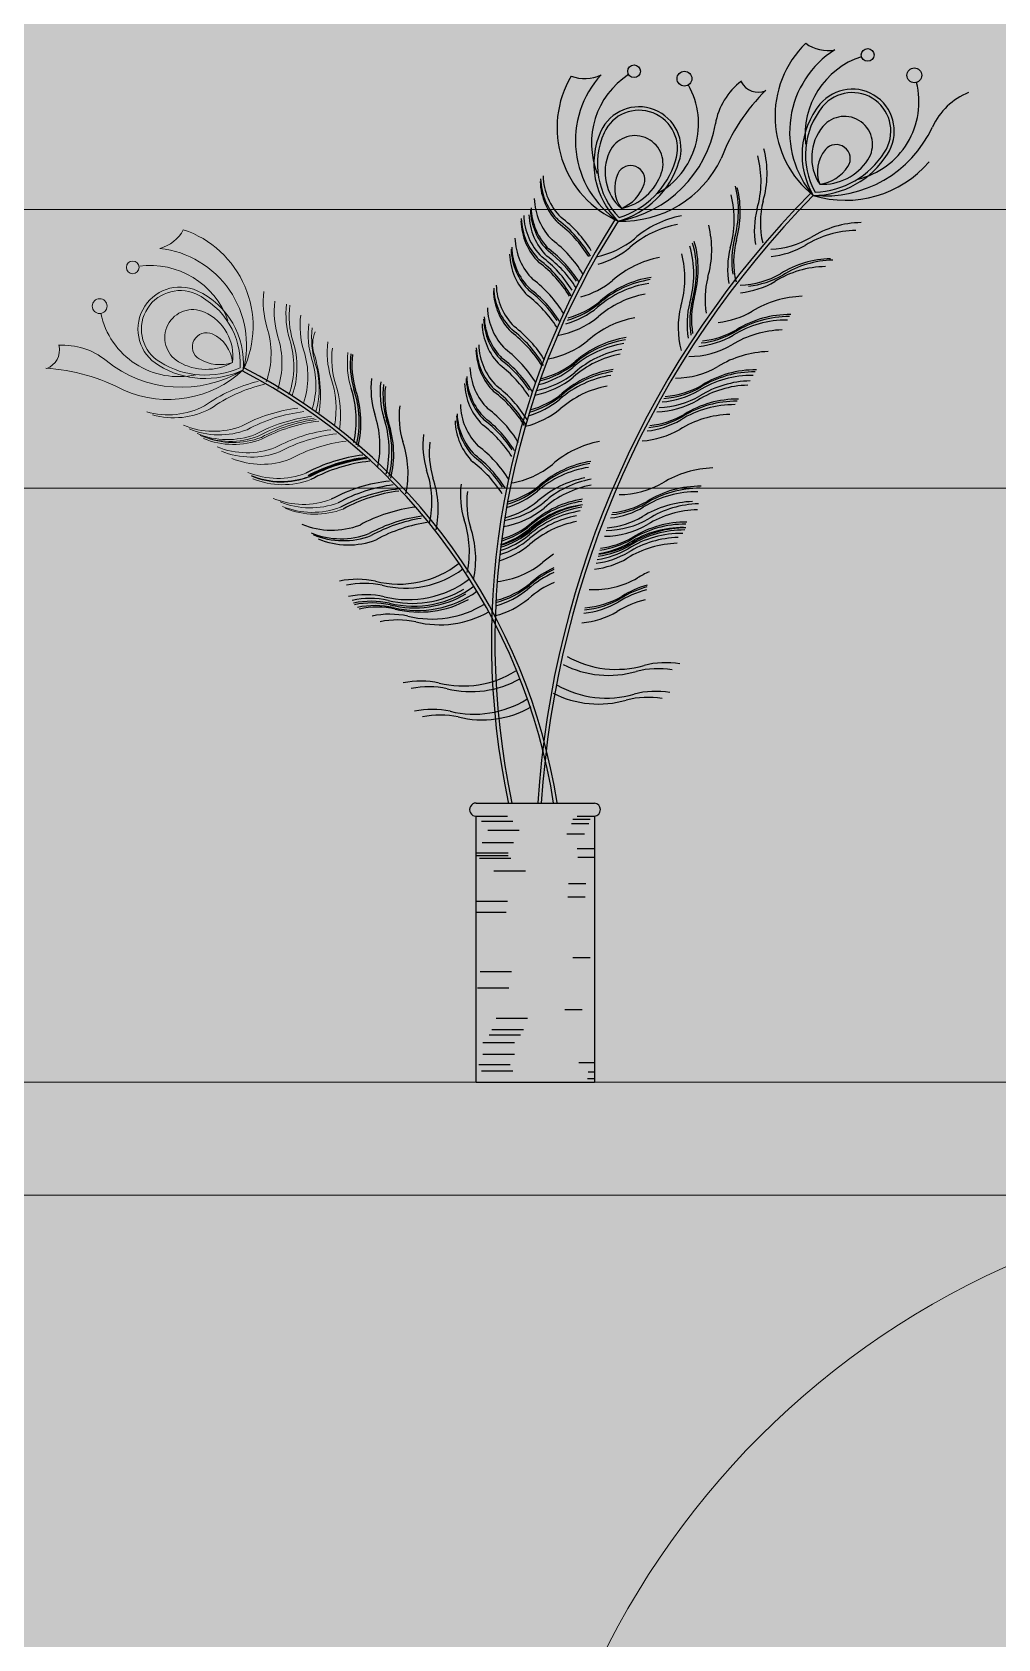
# Model space of a CAD drawing. Header units: millimetres. Extents: x 35877 to 3066687, y -650199 to -40525.
# Drawn here: x 148829.34 to 148846.65, y -179555.64 to -179526.83 of the extents above; entities that cross this region are included whole.
import ezdxf

# ---------------------------------------------------------------- set-up
doc = ezdxf.new("R2010")
doc.units = ezdxf.units.MM
doc.header["$MEASUREMENT"] = 0
doc.layers.add('AR ELE-5', color=134, linetype='Continuous')
doc.layers.add('AR HATCH-7', color=7, linetype='Continuous')
doc.layers.add('dim', color=5, linetype='Continuous', lineweight=20)
doc.layers.add('FURNITURE', color=32, linetype='Continuous', lineweight=9)

msp = doc.modelspace()

# ---------------------------------------------------------------- hatches: boundary and pattern name
at = {"layer": 'AR HATCH-7', "lineweight": 0, "true_color": 0xe7e2df, "transparency": 33554687}
h = msp.add_hatch(color=254, dxfattribs=at)
h.dxf.hatch_style = 1
h.paths.add_polyline_path([(148908.598580619, -179480.5810025607), (148872.5985806184, -179480.5810025607), (148872.5985806184, -179485.5810025607), (148908.598580619, -179485.5810025607)])
h.paths.add_polyline_path([(148908.598580619, -179460.5810025607), (148872.5985806184, -179460.5810025607), (148872.5985806184, -179480.5810025607), (148908.598580619, -179480.5810025607)])
h.paths.add_polyline_path([(148872.5985806184, -179460.5810025607), (148867.5985806184, -179460.5810025607), (148867.5985806184, -179480.5810025607), (148872.5985806184, -179480.5810025607)])
h.paths.add_polyline_path([(148867.5985806184, -179460.5810025607), (148829.0985806184, -179460.5810025607), (148829.0985806184, -179480.5810025607), (148867.5985806184, -179480.5810025607)])
h.paths.add_polyline_path([(148854.416389798, -179473.1693329382), (148842.2807714387, -179473.1693329382), (148842.2807714387, -179468.7614215419), (148854.416389798, -179468.7614215419)], flags=16)
h.paths.add_polyline_path([(148867.5985806184, -179480.5810025607), (148829.0985806184, -179480.5810025607), (148829.0985806184, -179485.5810025607), (148867.5985806184, -179485.5810025607)])
h.paths.add_polyline_path([(148872.5985806184, -179480.5810025607), (148867.5985806184, -179480.5810025607), (148867.5985806184, -179485.5810025607), (148872.5985806184, -179485.5810025607)])
h.paths.add_polyline_path([(148872.5985806184, -179485.5810025607), (148867.5985806184, -179485.5810025607), (148867.5985806184, -179530.009991366), (148872.5985806184, -179530.009991366)])
h.paths.add_polyline_path([(148867.5985806184, -179485.5810025607), (148829.0985806184, -179485.5810025607), (148829.0985806184, -179530.009991366), (148867.5985806184, -179530.009991366)])
h.paths.add_polyline_path([(148863.5946534808, -179488.9586528944), (148863.5946534808, -179526.6323410323), (148833.102507756, -179526.6323410323), (148833.102507756, -179488.9586528944)], flags=16)
h.paths.add_polyline_path([(148867.5985806184, -179530.009991366), (148829.0985806184, -179530.009991366), (148829.0985806184, -179535.009991366), (148867.5985806184, -179535.009991366)])
h.paths.add_polyline_path([(148872.5985806184, -179530.009991366), (148867.5985806184, -179530.009991366), (148867.5985806184, -179535.009991366), (148872.5985806184, -179535.009991366)])
h.paths.add_polyline_path([(148872.5985806184, -179535.009991366), (148867.5985806184, -179535.009991366), (148867.5985806184, -179545.6576019071), (148867.6377329728, -179547.6820088353), (148867.5985806184, -179547.6820088353), (148867.5985806184, -179578.5810025606), (148872.5985806184, -179578.5810025606)])
h.paths.add_polyline_path([(148867.5985806184, -179535.009991366), (148829.0985806184, -179535.009991366), (148829.0985806184, -179545.6576019056), (148867.5985806184, -179545.6576019056)])
edge = h.paths.add_edge_path()
edge.add_line((148867.5985806184, -179547.6820088353), (148853.0482574064, -179547.6820088353))
edge.add_arc((148852.8318348521, -179562.4471685636), 14.76674576621739, -1.1289102985756472e-10, 89.16023861221731, ccw=False)
edge.add_line((148867.5985806184, -179562.4471685636), (148867.5985806184, -179547.6820088353))
edge = h.paths.add_edge_path()
edge.add_arc((148852.8318348521, -179562.4471685636), 14.76674576624646, -89.16023861221731, 1.1289102985756472e-10, ccw=False)
edge.add_line((148853.0482574064, -179577.2123282919), (148867.5985806184, -179577.2123282919))
edge.add_line((148867.5985806184, -179577.2123282919), (148867.5985806184, -179562.4471685636))
edge = h.paths.add_edge_path()
edge.add_arc((148852.8318348521, -179562.4471685636), 14.76674576624646, 90.83976138778269, 180.0000000001129, ccw=False)
edge.add_line((148852.6154122979, -179547.6820088353), (148829.0985806184, -179547.6820088353))
edge.add_line((148829.0985806184, -179547.6820088353), (148829.0985806184, -179578.5810025606))
edge.add_line((148829.0985806184, -179578.5810025606), (148838.0650890859, -179578.5810025606))
edge.add_line((148838.0650890859, -179578.5810025606), (148838.0650890859, -179577.2123282919))
edge.add_line((148838.0650890859, -179577.2123282919), (148852.6154122979, -179577.2123282919))
edge.add_arc((148852.8318348521, -179562.4471685636), 14.76674576621739, 179.9999999998871, 269.16023861221726, ccw=False)
h.paths.add_polyline_path([(148829.0985806184, -179547.6820088353), (148824.0985806184, -179547.6820088353), (148824.0985806184, -179578.5810025606), (148829.0985806184, -179578.5810025606)])
h.paths.add_polyline_path([(148829.0985806184, -179535.009991366), (148824.0985806184, -179535.009991366), (148824.0985806184, -179545.6576019056), (148829.0985806184, -179545.6576019056)])
h.paths.add_polyline_path([(148829.0985806184, -179530.009991366), (148824.0985806184, -179530.009991366), (148824.0985806184, -179535.009991366), (148829.0985806184, -179535.009991366)])
h.paths.add_polyline_path([(148829.0985806184, -179485.5810025607), (148824.0985806184, -179485.5810025607), (148824.0985806184, -179530.009991366), (148829.0985806184, -179530.009991366)])
h.paths.add_polyline_path([(148829.0985806184, -179480.5810025607), (148824.0985806184, -179480.5810025607), (148824.0985806184, -179485.5810025607), (148829.0985806184, -179485.5810025607)])
h.paths.add_polyline_path([(148829.0985806184, -179460.5810025607), (148824.0985806184, -179460.5810025607), (148824.0985806184, -179480.5810025607), (148829.0985806184, -179480.5810025607)])
h.paths.add_polyline_path([(148854.416389798, -179468.7614215419), (148842.2807714387, -179468.7614215419), (148842.2807714387, -179473.1693329382), (148854.416389798, -179473.1693329382)], flags=16)
at = {"layer": 'AR HATCH-7', "lineweight": 0, "true_color": 0xc0ad7c, "transparency": 33554610}
h = msp.add_hatch(color=43, dxfattribs=at)
h.dxf.hatch_style = 1
h.paths.add_polyline_path([(148867.5985806183, -179545.6576019056), (148824.0985806184, -179545.6576019078), (148824.0985806184, -179547.6820088376), (148867.5985806183, -179547.6820088353)])
at = {"layer": 'AR HATCH-7', "lineweight": 0, "true_color": 0xc29100, "transparency": 33554610}
h = msp.add_hatch(color=42, dxfattribs=at)
h.dxf.hatch_style = 1
h.paths.add_polyline_path([(148867.5985806184, -179562.4471685636, 0.4099272296450643), (148853.0482574064, -179547.6820088353), (148852.6154122979, -179547.6820088353, 0.4099272296450642), (148838.0650890859, -179562.4471685636, 0.4099272296450642), (148852.6154122979, -179577.2123282919), (148853.0482574064, -179577.2123282919, 0.4099272296450643)])

# ---------------------------------------------------------------- linework, layer by layer
at = {"color": 36, "true_color": 0x6e4817, "transparency": 33554687}
for p, q in [((148837.2982521541, -179540.6542442832), (148839.4246791444, -179540.6542442832)), ((148837.2982521541, -179540.8892363666), (148837.8613853363, -179540.8892363666)), ((148837.2982521541, -179545.6576019056), (148837.2982521541, -179540.8892363666)), ((148837.3972917515, -179540.9758123973), (148837.9604249315, -179540.9758123973)), ((148839.0065881121, -179541.0205775238), (148839.3195041917, -179541.0205775238)), ((148839.0328818501, -179540.9417728295), (148839.3457979298, -179540.9417728295)), ((148839.1117630648, -179540.8892363666), (148839.4246791444, -179540.8892363666)), ((148839.4246791444, -179540.8892363666), (148839.4246791444, -179545.6576019056)), ((148837.409671619, -179541.3592205342), (148837.9728048012, -179541.3592205342)), ((148837.5087112164, -179541.1365964548), (148838.0718443964, -179541.1365964548)), ((148838.927706897, -179541.2044555198), (148839.2406229771, -179541.2044555198)), ((148837.3106320238, -179541.5447406001), (148837.8737652043, -179541.5447406001)), ((148837.3106320238, -179541.5942126175), (148837.8737652043, -179541.5942126175)), ((148837.3601514983, -179541.6436846353), (148837.9232846806, -179541.6436846353)), ((148839.1117630648, -179541.4671378335), (148839.4246791444, -179541.4671378335)), ((148839.124909611, -179541.6247472221), (148839.4246791444, -179541.6247472221)), ((148837.6201313257, -179541.8663087147), (148838.1832645079, -179541.8663087147)), ((148838.9540006355, -179542.0975757631), (148839.2669167151, -179542.0975757631)), ((148837.2982521541, -179542.4105012847), (148837.8613853363, -179542.4105012847)), ((148838.9408540893, -179542.3339902216), (148839.253770169, -179542.3339902216)), ((148837.2982521541, -179542.6083893552), (148837.8366249529, -179542.6083893552)), ((148839.0328818501, -179543.4241223886), (148839.3457979298, -179543.4241223886)), ((148837.3725320124, -179543.6720381093), (148837.9356651942, -179543.6720381093)), ((148837.3230118914, -179543.968870215), (148837.8861450736, -179543.968870215)), ((148837.6572709322, -179544.5130624089), (148838.2204041144, -179544.5130624089)), ((148838.8882666127, -179544.3566451671), (148839.2011826928, -179544.3566451671)), ((148837.5334715997, -179544.8098945141), (148838.0966047802, -179544.8098945141)), ((148837.5829910743, -179544.7109504789), (148838.1461242565, -179544.7109504789)), ((148837.4220514887, -179544.9459429388), (148837.9851846692, -179544.9459429388)), ((148837.3477716286, -179545.3417190801), (148837.9109048108, -179545.3417190801)), ((148837.4220514887, -179545.1561990137), (148837.9851846692, -179545.1561990137)), ((148839.1380561567, -179545.3023022499), (148839.4246791444, -179545.3023022499)), ((148837.2982521541, -179545.6576019056), (148839.4246791444, -179545.6576019056)), ((148837.3972923958, -179545.4530311194), (148837.960425578, -179545.4530311194)), ((148839.2958185865, -179545.5912527949), (148839.4246791444, -179545.5912527949)), ((148839.3089651322, -179545.473045942), (148839.4246791444, -179545.473045942))]:
    msp.add_line(p, q, dxfattribs=at)
for centre, radius, start, end in [((148855.5280958933, -179541.7506443554), 17.15780986903222, 135.4581457873751, 176.3228279109367), ((148855.5280958933, -179541.7506443554), 17.09526789875259, 135.4581457873751, 176.3228279109367), ((148851.5876500623, -179537.7529083776), 14.01356730439146, 147.3129026544005, 192.0031685127265), ((148851.5876500623, -179537.7529083776), 13.95102533411182, 147.3129026544005, 192.0031685127265), ((148828.2615668306, -179542.2807681395), 10.5539761073708, 8.865460840011027, 62.67500183605897), ((148828.2615668306, -179542.2807681395), 10.61651807765044, 8.865460840011027, 62.67500183605897), ((148837.2979830889, -179540.7717403249), 0.1174963498948873, 89.86879315203926, 270.1312068479608), ((148839.4084327575, -179540.7717403249), 0.1186139321465543, 277.8724707742607, 82.12752922573928)]:
    msp.add_arc(centre, radius, start, end, dxfattribs=at)
at = {"layer": 'AR ELE-5', "color": 116, "true_color": 0x136734, "transparency": 33554541}
for centre, radius in [((148844.3182771769, -179527.2396486505), 0.1139363302136604), ((148840.1309334166, -179527.5319331643), 0.1139363302136604), ((148845.155842517, -179527.6046508041), 0.1329058503930443), ((148841.0346459252, -179527.6662684713), 0.1329058503930443)]:
    msp.add_circle(centre, radius, dxfattribs=at)
for centre, radius, start, end in [((148844.4826052675, -179528.334073095), 1.824581738961134, 134.3351482018567, 231.3742247707933), ((148844.6602681845, -179528.6204373366), 1.740971457056508, 122.2505246384019, 220.8645867544669), ((148843.6054498867, -179526.48980912), 0.6701614081182122, 233.5708064278227, 280.8192748760486), ((148844.6653672722, -179528.6687732558), 1.470669463991577, 108.0910157011485, 186.6529835741462), ((148840.5745496597, -179528.5458233031), 1.824581738961134, 149.4272064628327, 246.4662830257342), ((148839.2474562141, -179526.9935558796), 0.6701614081182122, 248.6628646493211, 295.9113331190983), ((148840.8206456118, -179528.7760522633), 1.740971457056508, 137.3425828629742, 235.9566449817889), ((148840.8381540805, -179528.8213933623), 1.470669463991577, 123.1830738935027, 201.7450418152633), ((148839.8642310098, -179528.4749785432), 1.422632438350573, 298.5282432565119, 29.28826558847609), ((148842.7984051313, -179528.6866535963), 1.228400101905111, 127.3161297319085, 170.1955158803813), ((148842.3609052082, -179527.5504845879), 0.3568762534501175, 209.1560970904161, 291.1430662905334), ((148843.8152323057, -179528.0807257087), 1.422632438350573, 283.4361850221555, 14.19620734713921), ((148844.9224284934, -179530.3266148922), 3.455155120751716, 134.6527489630105, 159.1564083248562), ((148844.0422393565, -179528.6052669841), 0.7532358635301752, 326.592808985905, 140.2472386554368), ((148844.0422393565, -179528.6052669841), 0.6906938932505984, 326.592808985905, 140.2472386554368), ((148846.5930890598, -179529.0490727382), 1.228400101905111, 112.2240714393477, 155.1034576510032), ((148840.2199834686, -179528.9223217427), 0.7532358635302792, 341.6848672403785, 155.3392969175329), ((148840.2199834686, -179528.9223217427), 0.6906938932506518, 341.6848672403785, 155.3392969175329), ((148844.5702935308, -179529.0267881601), 1.428827226912555, 140.7929209406247, 210.8513617052128), ((148844.5785720718, -179529.0315880694), 1.375738617113944, 140.8807727007186, 209.1216444592004), ((148843.9021802781, -179528.8444115852), 0.5030679824117044, 326.592808985905, 140.2472386554368), ((148840.8395761385, -179529.1918142931), 1.428827226912561, 155.8849791783937, 225.9434199355119), ((148840.8488188981, -179529.1942931582), 1.375738617113839, 155.9728309339475, 224.2137026647524), ((148839.4851235104, -179528.1156656186), 2.133721813539939, 279.7376472493286, 350.2373808504336), ((148844.1828574214, -179529.0778711866), 0.8681474872458016, 140.2472386554368, 213.4625529959962), ((148843.5427552582, -179527.6350974651), 2.133721813539939, 264.6455890716143, 335.1453226135822), ((148840.1470214471, -179529.1896852208), 0.5030679824115528, 341.6848672403785, 155.3392969175329), ((148840.7361039072, -179529.3614439158), 1.778207218736062, 343.7023353793008, 14.22560339460735), ((148844.0347234488, -179529.3329753365), 0.6179796061270949, 140.2472386554368, 201.2108100501717), ((148843.754046306, -179529.0995157351), 0.2529001012930412, 326.592808985905, 140.2472386554368), ((148840.4788037159, -179529.3420124051), 0.8681474872456973, 155.3392969175329, 228.5546112576108), ((148840.0704184445, -179529.4745602481), 0.2529001012932003, 341.6848672403785, 155.3392969175329), ((148839.9129189356, -179528.2465158822), 1.973264579937016, 268.0569984130771, 334.4620332680401), ((148839.4193322551, -179528.6906597567), 1.58644249962317, 285.6021286168496, 342.828828398145), ((148839.407937624, -179528.6865024267), 1.53602722585189, 287.2239556296543, 342.852723770662), ((148840.6214478215, -179529.4989201064), 1.785061855674087, 343.7150211002997, 14.5270732892006), ((148843.3295216122, -179528.1731292112), 1.586442499623018, 270.5100703902362, 327.7367701551977), ((148843.9217259012, -179527.8728199241), 1.973264579937016, 252.9649401578366, 319.3699750271012), ((148843.3196024399, -179528.166148445), 1.536027225852083, 272.1318973818576, 327.7606655429993), ((148843.5111727715, -179528.5865192222), 0.9714645459388584, 266.8983110330253, 326.592808985905), ((148843.363038799, -179528.8416233721), 0.7212966648201132, 277.6139150955544, 326.592808985905), ((148839.5412994507, -179529.4760835182), 1.093200494791266, 181.7359715544343, 225.1718935462521), ((148839.5483436486, -179529.4308200636), 1.093200494791272, 181.7359715544343, 225.1718935462521), ((148839.5920278332, -179529.3764560444), 1.093200494791085, 181.7359715544343, 225.1718935462521), ((148840.4022007138, -179529.6268874324), 0.6179796061271947, 155.3392969175329, 216.3028682962533), ((148839.702352676, -179529.0424947839), 0.9714645459388402, 281.9903692887221, 341.6848672403785), ((148839.4343587802, -179529.7820501387), 1.093200494791085, 181.7359715544343, 225.1718935462521), ((148839.6257496735, -179529.3273698117), 0.7212966648204026, 292.7059733182476, 341.6848672403785), ((148840.1427648001, -179530.1984166223), 1.785061855674087, 343.7150211002997, 14.5270732892006), ((148840.2238330765, -179530.031400349), 1.77820721873597, 343.7023353793008, 14.22560339460735), ((148840.2574208858, -179530.0609404321), 1.778207218736334, 343.7023353793008, 14.22560339460735), ((148839.2463394658, -179530.0836093496), 1.093200494791272, 181.7359715544343, 225.1718935462521), ((148839.3392848512, -179530.0713284503), 1.093200494791453, 181.7359715544343, 225.1718935462521), ((148839.3657598659, -179529.9845954133), 1.093200494791271, 181.7359715544343, 225.1718935462521), ((148839.3771062309, -179529.9474239767), 1.093200494791264, 181.7359715544343, 225.1718935462521), ((148841.3111258275, -179531.8717196199), 1.778207218736258, 100.767172150807, 131.2904401584169), ((148843.8416762621, -179530.385446325), 1.555433484846284, 165.6324227472205, 189.4598271179596), ((148843.9496422827, -179530.2464258916), 1.555433484846068, 165.6324227472205, 193.5525199630279), ((148839.1956110837, -179530.1832368234), 1.093200494791271, 181.7359715544343, 225.1718935462521), ((148839.2026552816, -179530.1379733687), 1.093200494791453, 181.7359715544343, 225.1718935462521), ((148837.4492661734, -179531.9970206191), 2.189318952234588, 31.4148800062582, 52.87598733421904), ((148837.4563103717, -179531.9517571641), 2.189318952234161, 30.24971631477553, 52.87598733421904), ((148837.4999945558, -179531.897393145), 2.189318952234124, 31.62693377439459, 52.87598733421904), ((148841.2349654131, -179532.0337236701), 1.785061855673775, 100.4657022613065, 131.2777544463288), ((148839.7451500551, -179530.7308968649), 1.778207218736157, 343.7023353793008, 14.22560339460735), ((148844.1401289515, -179532.1696954003), 1.785061855673825, 91.0739402427706, 121.8859924300433), ((148844.2417049709, -179532.0222910806), 1.778207218736093, 91.37541016144297, 121.8986781771862), ((148839.0314178636, -179530.6545772815), 1.093200494791271, 181.7359715544343, 225.1718935462521), ((148839.0886704111, -179530.4892034439), 1.093200494791084, 181.7359715544343, 225.1718935462521), ((148837.3423255012, -179532.3029872397), 2.189318952234234, 31.38581300533557, 52.87598733421904), ((148839.1512798599, -179529.3330019539), 1.555433484845922, 281.4402555735339, 309.3603528103107), ((148839.0708932253, -179529.489594839), 1.555433484846409, 285.5329484188819, 309.3603528103107), ((148839.3829804608, -179531.1698169341), 1.818760876920332, 343.776838180167, 16.10048314935444), ((148839.4334600129, -179531.1162408212), 1.817730500424481, 343.7749602106682, 16.04999233961349), ((148839.4635582924, -179531.0840518376), 1.817306511260109, 343.7741872418894, 16.02926164533893), ((148843.3629932407, -179531.0849428405), 1.555433484846016, 165.6324227472205, 189.4598271179596), ((148843.4373714524, -179530.916382324), 1.555433484846096, 165.6324227472205, 189.4598271179596), ((148843.4709592618, -179530.9459224071), 1.555433484846346, 165.6324227472205, 193.5525199630279), ((148842.5250887554, -179529.1651507697), 1.555433484846017, 272.0484935635594, 299.9685907971473), ((148842.4202261819, -179529.3065268049), 1.555433484846212, 276.1411864143901, 299.9685907971473), ((148838.9935964838, -179530.7784817551), 1.093200494791264, 181.7359715544343, 225.1718935462521), ((148839.020071499, -179530.6917487186), 1.093200494791453, 181.7359715544343, 225.1718935462521), ((148837.1035778064, -179532.7041739239), 2.189318952234052, 31.4148800062582, 52.87598733421904), ((148837.1106220026, -179532.6589104697), 2.189318952234014, 30.24971631477553, 52.87598733421904), ((148837.1543061867, -179532.6045464506), 2.189318952234124, 31.62693377439459, 52.87598733421904), ((148837.2472515739, -179532.5922655508), 2.189318952234033, 32.60517598724979, 52.87598733421904), ((148837.273726589, -179532.5055325143), 2.189318952234142, 33.56164176570832, 52.87598733421904), ((148837.2850729519, -179532.4683610772), 2.189318952233961, 31.96869757551793, 52.87598733421904), ((148840.920339864, -179532.6190812175), 1.778207218736178, 100.767172150807, 131.2904401584169), ((148839.2622511523, -179531.243554799), 1.77820721873597, 343.7023353793008, 14.22560339460735), ((148843.6967149465, -179532.6714587667), 1.778207218736089, 91.37541016144297, 121.8986781771862), ((148843.7341997091, -179532.6958647106), 1.778207218736093, 91.37541016144297, 121.8986781771862), ((148836.9966371343, -179533.0101405444), 2.189318952234234, 31.38581300533557, 52.87598733421904), ((148840.702769389, -179533.0643942921), 1.817730500424451, 98.94278319462066, 131.2178153536099), ((148840.719227587, -179533.0235144105), 1.817306511259935, 98.96351394066754, 131.2185883247489), ((148842.958688431, -179531.6158788399), 1.555433484845908, 165.6324227472205, 189.4598271179596), ((148841.980098731, -179529.8143184559), 1.555433484845926, 272.0484935635594, 299.9685907971473), ((148842.0175834936, -179529.8387243998), 1.555433484846303, 276.1411864143901, 299.9685907971473), ((148843.5951389292, -179532.8188630856), 1.785061855673822, 91.0739402427706, 121.8859924300433), ((148838.7017709167, -179531.4330892653), 1.093200494791271, 181.7359715544343, 225.1718935462521), ((148838.7088151145, -179531.3878258107), 1.093200494791264, 181.7359715544343, 225.1718935462521), ((148838.7524992991, -179531.3334617916), 1.093200494791272, 181.7359715544343, 225.1718935462521), ((148836.9015632048, -179533.2994188564), 2.189318952234033, 32.60517598724979, 52.87598733421904), ((148836.9280382217, -179533.2126858195), 2.189318952234033, 33.56164176570832, 52.87598733421904), ((148836.9393845845, -179533.1755143829), 2.189318952233961, 31.96869757551793, 52.87598733421904), ((148838.7604938981, -179530.0803635515), 1.555433484846294, 285.5329484188819, 309.3603528103107), ((148840.6755378982, -179533.1327831149), 1.818760876920257, 98.89229242599875, 131.2159373741654), ((148840.6597133818, -179533.273362002), 1.778207218735889, 100.767172150807, 131.2904401584169), ((148841.8752361574, -179529.9556944906), 1.555433484846263, 276.1411864143901, 299.9685907971473), ((148838.5948302445, -179531.7390558859), 1.093200494791084, 181.7359715544343, 225.1718935462521), ((148838.4907095231, -179530.5620350429), 1.555433484846409, 285.5329484188819, 309.3603528103107), ((148838.5185751116, -179530.4944605596), 1.555433484845959, 285.5329484188819, 309.3603528103107), ((148838.5352942457, -179530.4539157619), 1.555433484845879, 285.5329484188819, 309.3603528103107), ((148842.4757895282, -179532.1285367744), 1.555433484846056, 165.6324227472205, 195.3655689363378), ((148842.6361051164, -179532.0639090166), 1.555433484845908, 165.6324227472205, 189.4598271179596), ((148842.6855786743, -179532.010102245), 1.555433484845839, 165.6324227472205, 189.4598271179596), ((148842.7152629996, -179531.9778183341), 1.555433484845908, 165.6324227472205, 189.4598271179596), ((148841.4725934674, -179530.4878920851), 1.555433484846212, 276.1411864143901, 299.9685907971473), ((148843.1892096847, -179533.3450323963), 1.778207218736143, 91.37541016144297, 121.8986781771862), ((148838.4997563172, -179532.028334197), 1.093200494791264, 181.7359715544343, 225.1718935462521), ((148838.5262313319, -179531.9416011605), 1.093200494791264, 181.7359715544343, 225.1718935462521), ((148838.5375776969, -179531.9044297239), 1.093200494791264, 181.7359715544343, 225.1718935462521), ((148836.6604660218, -179533.8543988926), 2.189318952234124, 31.62693377439459, 52.87598733421904), ((148838.4998674154, -179530.7346443361), 1.555433484846188, 279.6272066039533, 309.3603528103107), ((148840.4758833915, -179533.6974311083), 1.778207218736212, 100.767172150807, 131.2904401584169), ((148842.8638611439, -179533.8119006541), 1.818760876920599, 89.50053035458677, 121.8241753383578), ((148842.9018875851, -179533.7488722872), 1.817730500424353, 89.55102119085102, 121.8260532957418), ((148842.9247961185, -179533.7112260905), 1.817306511260198, 89.57175188943847, 121.8268263104685), ((148836.6097376393, -179533.9540263658), 2.189318952234052, 31.4148800062582, 52.87598733421904), ((148836.6167818372, -179533.9087629117), 2.189318952234014, 30.24971631477553, 52.87598733421904), ((148838.3160374256, -179531.1587134424), 1.555433484845967, 280.0557493336235, 309.3603528103107), ((148840.2310814257, -179534.2111330053), 1.818760876920229, 98.89229242599875, 131.2159373741654), ((148840.2583129166, -179534.142744183), 1.817730500424137, 98.94278319462066, 131.2178153536099), ((148840.2747711141, -179534.1018643013), 1.817306511259935, 98.96351394066754, 131.2185883247489), ((148841.1278242487, -179530.9190825527), 1.555433484845837, 276.1411864143901, 299.9685907971473), ((148841.166343397, -179530.8569610839), 1.555433484845837, 276.1411864143901, 299.9685907971473), ((148841.1894546894, -179530.81968806), 1.555433484845837, 276.1411864143901, 299.9685907971473), ((148842.8253085054, -179533.9480128607), 1.77820721873643, 91.37541016144297, 121.8986781771862), ((148836.5983694102, -179532.7879721808), 1.555433484846123, 172.9702914241561, 196.7976957945051), ((148836.629395906, -179532.798304527), 1.555433484846123, 172.9702914241561, 196.7976957945051), ((148838.3890058982, -179532.5020417997), 1.093200494791264, 181.7359715544343, 225.1718935462521), ((148838.3960500944, -179532.4567783451), 1.093200494791264, 181.7359715544343, 225.1718935462521), ((148838.4397342785, -179532.4024143264), 1.093200494791266, 181.7359715544343, 225.1718935462521), ((148836.4341980546, -179534.4625382614), 2.189318952234142, 33.56164176570832, 52.87598733421904), ((148836.4455444178, -179534.4253668244), 2.189318952234242, 31.96869757551793, 52.87598733421904), ((148836.5027969672, -179534.2599929868), 2.189318952234234, 31.38581300533557, 52.87598733421904), ((148840.2152569089, -179534.3517118924), 1.778207218736212, 100.767172150807, 131.2904401584169), ((148840.2430731352, -179534.2683222706), 1.778207218736178, 100.767172150807, 131.2904401584169), ((148841.1086922903, -179531.0908725499), 1.555433484845697, 270.235444620396, 299.9685907971473), ((148842.5747413002, -179534.3363994561), 1.778207218736093, 91.37541016144297, 121.8986781771862), ((148838.2820652239, -179532.8080084203), 1.093200494791272, 181.7359715544343, 225.1718935462521), ((148836.4077230399, -179534.549271298), 2.189318952234033, 32.60517598724979, 52.87598733421904), ((148838.0832271693, -179531.7296046051), 1.55543348484617, 281.0433442983942, 309.3603528103107), ((148838.0462530507, -179531.6403849337), 1.555433484845889, 283.8093656968524, 309.3603528103107), ((148838.0741186391, -179531.5728104504), 1.555433484846215, 283.6408723959755, 309.3603528103107), ((148838.0908377733, -179531.5322656527), 1.555433484846152, 283.5474761985298, 309.3603528103107), ((148839.9982711694, -179534.7820241685), 1.818760876920268, 98.89229242599875, 131.2159373741654), ((148840.0255026602, -179534.7136353457), 1.817730500424451, 98.94278319462066, 131.2178153536099), ((148840.0419608578, -179534.6727554641), 1.817306511260037, 98.96351394066754, 131.2185883247489), ((148840.8581250847, -179531.4792591453), 1.555433484845987, 270.6639873563414, 299.9685907971473), ((148842.2493927612, -179534.8032677143), 1.81876087692028, 89.50053035458677, 121.8241753383578), ((148842.2874191984, -179534.7402393469), 1.817730500424353, 89.55102119085102, 121.8260532957418), ((148842.310327734, -179534.7025931507), 1.817306511259846, 89.57175188943847, 121.8268263104685), ((148833.3539330639, -179533.7931548791), 1.798506315009848, 347.2940564840495, 18.69033134980273), ((148833.3938939031, -179533.8170502773), 1.810671965599206, 346.7218161664687, 18.66804230737482), ((148833.4171071217, -179533.8295277992), 1.818760876920454, 346.3296353997504, 18.65328035085097), ((148836.9706859778, -179533.2322539724), 1.555433484846173, 172.9702914241561, 196.7976957945051), ((148837.1335976637, -179533.2900260912), 1.555433484846123, 172.9702914241561, 196.7976957945051), ((148837.1853081824, -179533.3416867525), 1.555433484846123, 172.9702914241561, 196.7976957945051), ((148837.2163346782, -179533.3726829883), 1.555433484846173, 172.9702914241561, 196.7976957945051), ((148838.1869912966, -179533.0972867318), 1.093200494791453, 181.7359715544343, 225.1718935462521), ((148838.2134663135, -179533.0105536953), 1.093200494791271, 181.7359715544343, 225.1718935462521), ((148838.2248126763, -179532.9733822583), 1.093200494791264, 181.7359715544343, 225.1718935462521), ((148836.2969726192, -179535.0229789007), 2.189318952234332, 31.4148800062582, 52.87598733421904), ((148836.3040168171, -179534.9777154465), 2.189318952234014, 30.24971631477553, 52.87598733421904), ((148836.3477010012, -179534.9233514274), 2.189318952234395, 31.62693377439459, 52.87598733421904), ((148838.0554109412, -179531.8129942265), 1.555433484845923, 281.0319468276358, 309.3603528103107), ((148839.9824466525, -179534.9226030552), 1.778207218735889, 100.767172150807, 131.2904401584169), ((148840.5133558638, -179531.9104496125), 1.555433484846291, 274.4176036513313, 299.9685907971473), ((148840.5518750121, -179531.8483281437), 1.555433484845995, 274.2491103399239, 299.9685907971473), ((148840.5749863046, -179531.8110551202), 1.555433484846108, 274.1557141867688, 299.9685907971473), ((148842.210840121, -179534.9393799205), 1.77820721873643, 91.37541016144297, 121.8986781771862), ((148842.2518913502, -179534.86164725), 1.778207218736089, 91.37541016144297, 121.8986781771862), ((148837.474887735, -179533.7239755366), 1.555433484846173, 172.9702914241561, 196.7976957945051), ((148838.1099891183, -179533.4765480195), 1.093200494791264, 181.7359715544343, 225.1718935462521), ((148837.8134427943, -179532.2112760965), 1.555433484846293, 285.7555705849238, 309.3603528103107), ((148837.8413083811, -179532.1437016132), 1.555433484845756, 285.4538955668493, 309.3603528103107), ((148837.8580275152, -179532.1031568155), 1.555433484846002, 285.2804188013372, 309.3603528103107), ((148840.4942239059, -179532.0822396097), 1.555433484845956, 271.6401848447717, 299.9685907971473), ((148840.5352751347, -179532.0045069392), 1.555433484846034, 271.6515822891933, 299.9685907971473), ((148841.9265428112, -179535.3285155082), 1.81876087692028, 89.50053035458677, 121.8241753383578), ((148841.9645692506, -179535.2654871409), 1.817730500424309, 89.55102119085102, 121.8260532957418), ((148841.987477784, -179535.227840945), 1.817306511260198, 89.57175188943847, 121.8268263104685), ((148833.7975615952, -179534.2526968385), 1.778207218736304, 348.2045151476718, 18.72778315200126), ((148833.9213088789, -179534.3212493634), 1.818760876920454, 346.3296353997504, 18.65328035085097), ((148833.9740147056, -179534.3726369178), 1.817730500424353, 346.3801262190709, 18.65515833617286), ((148834.0054507582, -179534.4035207605), 1.81730651126025, 346.4008569091454, 18.65593130341899), ((148838.0149151893, -179533.7658263306), 1.093200494791266, 181.7359715544343, 225.1718935462521), ((148838.0413902062, -179533.6790932941), 1.093200494791084, 181.7359715544343, 225.1718935462521), ((148838.052736569, -179533.6419218575), 1.093200494791272, 181.7359715544343, 225.1718935462521), ((148836.1214330344, -179535.5314907958), 2.189318952234142, 33.56164176570832, 52.87598733421904), ((148836.1327793972, -179535.4943193592), 2.189318952233961, 31.96869757551793, 52.87598733421904), ((148836.190031947, -179535.3289455212), 2.189318952233852, 31.38581300533557, 52.87598733421904), ((148837.8226006849, -179532.3838853897), 1.555433484846276, 283.2786505469977, 309.3603528103107), ((148840.1905059142, -179532.4356974064), 1.555433484846003, 276.3638085297251, 299.9685907971473), ((148840.2290250643, -179532.3735759381), 1.555433484846027, 276.0621334907216, 299.9685907971473), ((148840.252136355, -179532.3363029141), 1.555433484845778, 275.8886567586659, 299.9685907971473), ((148841.8879901714, -179535.4646277149), 1.778207218736143, 91.37541016144297, 121.8986781771862), ((148837.9013410842, -179534.2372911849), 1.555433484845936, 172.9702914241561, 196.7976957945051), ((148836.0949580193, -179535.6182238324), 2.189318952234033, 32.60517598724979, 52.87598733421904), ((148840.1713739559, -179532.6074874036), 1.555433484846162, 273.8868885393626, 299.9685907971473), ((148835.5965839057, -179537.2117166342), 2.814838652872466, 96.67473778140617, 118.6013110344566), ((148834.3017633507, -179534.7444184028), 1.778207218736116, 348.2045151476718, 18.72778315200126), ((148838.015104595, -179534.3716087427), 1.555433484846123, 172.9702914241561, 196.7976957945051), ((148835.9607032917, -179536.162858958), 2.189318952233961, 31.96869757551793, 52.87598733421904), ((148836.0179558393, -179535.9974851204), 2.189318952234087, 31.38581300533557, 52.87598733421904), ((148839.840946681, -179535.9175637004), 1.778207218736178, 100.767172150807, 131.2904401584169), ((148835.6349172451, -179537.2564099477), 2.814838652872313, 96.46047312197636, 118.6013110344566), ((148835.659198389, -179537.2666269078), 2.814838652872254, 96.69562536618501, 118.6013110344566), ((148835.6599627627, -179537.2783740748), 2.814838652872773, 96.47369227970586, 118.6013110344566), ((148835.6865374871, -179537.323832507), 2.814838652872444, 96.0011227107741, 118.6013110344566), ((148834.7215981309, -179535.2595605701), 1.785061855674067, 347.9030452567607, 18.715097441134), ((148835.9228819119, -179536.2867634316), 2.189318952234033, 32.60517598724979, 52.87598733421904), ((148835.9493569271, -179536.2000303951), 2.189318952234288, 33.56164176570832, 52.87598733421904), ((148837.6811007129, -179533.3788460348), 1.555433484846038, 279.1491554309566, 309.3603528103107), ((148839.5961447131, -179536.4312655978), 1.81876087692024, 98.89229242599875, 131.2159373741654), ((148839.6233762039, -179536.3628767754), 1.817730500424423, 98.94278319462066, 131.2178153536099), ((148839.6398344036, -179536.3219968938), 1.817306511260239, 98.96351394066754, 131.2185883247489), ((148841.5860251482, -179536.4231609969), 1.778207218736093, 91.37541016144297, 121.8986781771862), ((148836.0519954742, -179537.6775540756), 2.814838652872274, 96.18231980726551, 118.6013110344566), ((148836.174166945, -179537.7403859531), 2.814838652872294, 97.35225742907696, 118.6013110344566), ((148836.214793406, -179537.820320769), 2.814838652872423, 95.97504001525175, 118.6013110344566), ((148834.8419802124, -179535.3920516093), 1.778207218736005, 348.2045151476718, 18.72778315200126), ((148838.5736105245, -179535.1247885134), 1.555433484846123, 172.9702914241561, 196.7976957945051), ((148837.4391819286, -179533.7929430429), 1.555433484846012, 285.5228784632928, 309.3603528103107), ((148837.4559010606, -179533.7523982452), 1.555433484845924, 285.1453477956817, 309.3603528103107), ((148839.5803201984, -179536.5718444849), 1.778207218736178, 100.767172150807, 131.2904401584169), ((148839.6927945225, -179536.5941752123), 1.778207218736291, 100.767172150807, 131.2904401584169), ((148839.6927945225, -179536.6998959373), 1.778207218736178, 100.767172150807, 131.2904401584169), ((148839.8694089327, -179533.5660206861), 1.555433484846204, 269.757393423679, 299.9685907971473), ((148841.2987030486, -179536.8270008877), 1.817730500424353, 89.55102119085102, 121.8260532957418), ((148841.321611582, -179536.7893546915), 1.817306511259935, 89.57175188943847, 121.8268263104685), ((148836.2641205281, -179537.8525018264), 2.814838652872284, 97.14020373457302, 118.6013110344566), ((148838.6873740349, -179535.2591060717), 1.555433484846123, 172.9702914241561, 196.7976957945051), ((148837.5329485566, -179534.0554575459), 1.555433484846134, 280.1035972132984, 309.3603528103107), ((148837.4204742303, -179534.0331268189), 1.555433484845641, 284.6383311066235, 309.3603528103107), ((148837.4113163397, -179533.8605175262), 1.555433484846188, 286.1644163428453, 309.3603528103107), ((148839.4752240476, -179537.039488287), 1.817730500424496, 98.94278319462066, 131.2178153536099), ((148839.4916822456, -179536.9986084053), 1.817306511259924, 98.96351394066754, 131.2185883247489), ((148839.4916822456, -179537.1043291303), 1.817306511259924, 98.96351394066754, 131.2185883247489), ((148839.5631588623, -179533.935089684), 1.555433484845936, 276.1311164235284, 299.9685907971473), ((148839.5862701529, -179533.897816661), 1.555433484845936, 275.7535857853688, 299.9685907971473), ((148841.2221239689, -179537.0261414609), 1.77820721873643, 91.37541016144297, 121.8986781771862), ((148841.2606766092, -179536.8900292543), 1.8187608769206, 89.50053035458677, 121.8241753383578), ((148841.3294466289, -179537.066526882), 1.77820721873643, 91.37541016144297, 121.8986781771862), ((148836.5661991811, -179538.1395657164), 2.81483865287284, 97.11113669217289, 118.6013110344566), ((148836.7297615052, -179538.2940798438), 2.81483865287252, 97.6940212841626, 118.6013110344566), ((148836.7673304687, -179538.3270259903), 2.814838652872326, 99.28696545506315, 118.6013110344566), ((148835.3938675713, -179536.1470578987), 1.785061855673879, 347.9030452567607, 18.715097441134), ((148837.5329485566, -179534.1611782713), 1.555433484846082, 279.4819636093003, 309.3603528103107), ((148839.4479925567, -179537.1078771097), 1.818760876920268, 98.89229242599875, 131.2159373741654), ((148839.4479925567, -179537.2135978347), 1.818760876920313, 98.89229242599875, 131.2159373741654), ((148839.4321680403, -179537.2484559964), 1.778207218735889, 100.767172150807, 131.2904401584169), ((148839.4752240476, -179537.1452090119), 1.817730500424451, 98.94278319462066, 131.2178153536099), ((148839.6128304116, -179534.2093865712), 1.555433484845739, 270.711835214361, 299.9685907971473), ((148839.5055077539, -179534.16900115), 1.555433484845867, 275.2465691254528, 299.9685907971473), ((148839.5246397122, -179533.9972111533), 1.555433484845818, 276.7726543166266, 299.9685907971473), ((148841.3121946863, -179537.1708304877), 1.778207218736093, 91.37541016144297, 121.8986781771862), ((148834.7173552888, -179534.3551267613), 1.405543493302886, 247.4612952188637, 290.897217248118), ((148834.8809176107, -179534.5096408887), 1.405543493302886, 247.4612952188637, 290.897217248118), ((148834.9184865764, -179534.5425870348), 1.405543493303097, 247.4612952188637, 290.897217248118), ((148836.8549909302, -179538.4039003612), 2.81483865287248, 98.33049963335006, 118.6013110344566), ((148835.5142496528, -179536.2795489379), 1.778207218736183, 348.2045151476718, 18.72778315200126), ((148837.2631641817, -179534.6428497622), 1.555433484846055, 287.5354811365107, 309.3603528103107), ((148837.2910297701, -179534.5752752794), 1.55543348484595, 286.7437936173201, 309.3603528103107), ((148837.3077489042, -179534.5347304817), 1.555433484846126, 286.2763649173235, 309.3603528103107), ((148837.2631641817, -179534.5371290373), 1.555433484846223, 288.0523348447087, 309.3603528103107), ((148837.2910297701, -179534.4695545544), 1.555433484846109, 287.2772100059753, 309.3603528103107), ((148837.3077489042, -179534.4290097567), 1.5554334848458, 286.8197688866504, 309.3603528103107), ((148839.4321680403, -179537.3541767218), 1.778207218735889, 100.767172150807, 131.2904401584169), ((148839.5955784712, -179534.3136901769), 1.555433484846046, 270.0902015564529, 299.9685907971473), ((148840.986846146, -179537.6376987459), 1.81876087692028, 89.50053035458677, 121.8241753383578), ((148841.0040980881, -179537.5333951402), 1.818760876920555, 89.50053035458677, 121.8241753383578), ((148841.0248725849, -179537.5746703786), 1.817730500424353, 89.55102119085102, 121.8260532957418), ((148841.0421245275, -179537.4703667728), 1.817730500424353, 89.55102119085102, 121.8260532957418), ((148841.0477811205, -179537.5370241823), 1.817306511259878, 89.57175188943847, 121.8268263104685), ((148841.0650330631, -179537.4327205766), 1.817306511259924, 89.57175188943847, 121.8268263104685), ((148835.0061470375, -179534.6194614061), 1.405543493303097, 247.4612952188637, 290.897217248118), ((148837.2723220739, -179534.8154590554), 1.555433484846452, 286.4081788641184, 309.3603528103107), ((148837.2723220739, -179534.7097383305), 1.555433484846231, 286.8624083922601, 309.3603528103107), ((148839.2489292328, -179534.8123670356), 1.555433484845936, 277.4706463547165, 299.9685907971473), ((148839.2508092503, -179534.7448806441), 1.555433484846212, 278.1437191236776, 299.9685907971473), ((148839.2893283986, -179534.6827591753), 1.555433484846204, 277.3520315900718, 299.9685907971473), ((148839.3124396893, -179534.6454861518), 1.555433484845916, 276.8846029297698, 299.9685907971473), ((148839.2680611929, -179534.6405770384), 1.555433484846115, 278.660572812751, 299.9685907971473), ((148839.3065803412, -179534.57845557), 1.555433484845857, 277.885447977037, 299.9685907971473), ((148839.3296916336, -179534.5411825461), 1.555433484846074, 277.4280068682849, 299.9685907971473), ((148840.9482935074, -179537.7738109526), 1.77820721873638, 91.37541016144297, 121.8986781771862), ((148840.96554545, -179537.6695073468), 1.778207218736089, 91.37541016144297, 121.8986781771862), ((148835.9175480151, -179534.9880540519), 1.739490506691981, 255.966107939257, 308.2464426372588), ((148836.0326590716, -179535.0874741043), 1.712648221322232, 255.91489553091, 306.965570851746), ((148837.5117838707, -179535.1338078129), 1.555433484845967, 276.1313054013494, 309.3603528103107), ((148839.470517561, -179538.0769586719), 1.817306511260045, 115.4152190323505, 131.2185883247489), ((148839.6716298384, -179537.6725254789), 1.778207218736385, 123.7246655403607, 131.2904401584169), ((148839.2316772919, -179534.9166706413), 1.555433484845965, 277.0164168010234, 299.9685907971473), ((148835.1715046955, -179538.1968916176), 1.555433484846154, 77.96869033550615, 101.7960947294762), ((148835.2916399421, -179538.2698986834), 1.555433484845731, 77.96869033550615, 101.7960947294762), ((148836.0861235948, -179535.2089924951), 1.796871706733338, 256.0730514514824, 307.4519637296363), ((148837.2698650842, -179535.5479048214), 1.555433484846047, 284.3011342907577, 309.3603528103107), ((148837.2865842162, -179535.5073600233), 1.555433484846223, 283.7382642266815, 309.3603528103107), ((148839.4268278708, -179538.1862273763), 1.818760876920598, 113.8026468303743, 131.2159373741654), ((148839.411003354, -179538.3268062634), 1.778207218736146, 113.6628026851059, 131.2904401584169), ((148839.4540593617, -179538.117838554), 1.817730500424229, 114.8070956684994, 131.2178153536099), ((148839.4159797962, -179535.2698284966), 1.555433484846017, 266.7395433908781, 299.9685907971473), ((148840.8681824455, -179538.493162502), 1.817306511260131, 106.0234570549844, 121.8268263104685), ((148841.1325960113, -179538.126968807), 1.778207218736443, 114.3329035386923, 121.8986781771862), ((148835.3294201156, -179538.4743088398), 1.555433484846154, 77.96869033550615, 101.7960947294762), ((148835.3972140033, -179538.5413023091), 1.555433484845693, 77.96869033550615, 101.7960947294762), ((148835.4221034946, -179538.5911169506), 1.555433484846154, 77.96869033550615, 101.7960947294762), ((148836.1542194048, -179535.2743767198), 1.798506315009841, 256.0760547562099, 300.906805066247), ((148836.1813526425, -179535.3122138211), 1.810671965599122, 256.098343813026, 306.5755570065408), ((148836.1957158759, -179535.3343099651), 1.818760876920285, 256.1131057988399, 300.4558182696933), ((148836.2513052165, -179535.382563568), 1.817730500424359, 256.1112277586868, 305.8152883153247), ((148836.2846943792, -179535.4113246686), 1.817306511259839, 256.1104548395123, 298.8960416385409), ((148837.2511573863, -179535.788088597), 1.555433484845879, 284.6369845308135, 309.3603528103107), ((148837.2419994958, -179535.6154793043), 1.555433484845992, 285.2514388680609, 309.3603528103107), ((148839.1097297254, -179535.6388974945), 1.555433484846015, 274.9093722487876, 299.9685907971473), ((148839.1328410161, -179535.601624471), 1.555433484846113, 274.3465021699992, 299.9685907971473), ((148840.7686948325, -179538.7299492714), 1.778207218735779, 104.2710406932507, 121.8986781771862), ((148840.8072474728, -179538.5938370652), 1.818760876920403, 104.4108848314854, 121.8241753383578), ((148840.8452739117, -179538.5308086978), 1.81773050042424, 105.4153336525562, 121.8260532957418), ((148835.4349781992, -179538.6211776019), 1.555433484846154, 77.96869033550615, 101.7960947294762), ((148835.4907570005, -179538.6684166444), 1.555433484846154, 77.96869033550615, 101.7960947294762), ((148835.5242241353, -179538.6967602668), 1.55543348484616, 77.96869033550615, 101.7960947294762), ((148835.7524798069, -179538.8230199495), 1.555433484846154, 77.96869033550615, 101.7960947294762), ((148836.5069988968, -179535.5693296006), 1.78506185567406, 256.0512886778892, 301.8324081687601), ((148836.6490346876, -179535.6782862678), 1.778207218736322, 256.0386029795943, 299.5462827947474), ((148839.052078617, -179535.8728089605), 1.555433484846184, 275.2452225268858, 299.9685907971473), ((148839.0712105753, -179535.7010189633), 1.555433484846369, 275.8596768528967, 299.9685907971473), ((148835.8957858414, -179538.9252291631), 1.55543348484616, 77.96869033550615, 101.7960947294762), ((148839.6720186993, -179536.5863398387), 1.778207218736244, 242.7942536881476, 286.3019335388852), ((148839.809486345, -179536.4716735105), 1.785061855673932, 240.5081283059432, 286.2892478352211), ((148840.6962524918, -179539.6918358903), 1.555433484845964, 80.54444178509073, 104.3718461879114), ((148836.31270391, -179540.0223405622), 1.555433484846154, 77.96869033550615, 101.7960947294762), ((148837.0672229999, -179536.7686502133), 1.785061855674003, 256.0512886778892, 301.8324081687601), ((148837.2092587907, -179536.8776068804), 1.778207218736322, 256.0386029795943, 299.5462827947474), ((148840.5572401021, -179539.7998122686), 1.555433484845965, 80.54444178509073, 104.3718461879114), ((148836.456009944, -179540.1245497762), 1.555433484846154, 77.96869033550615, 101.7960947294762), ((148839.4927853368, -179537.1004682226), 1.778207218736244, 242.7942536881476, 286.3019335388852), ((148839.6302529846, -179536.9858018944), 1.785061855673971, 240.5081283059432, 286.2892478352211), ((148840.3780067399, -179540.3139406529), 1.5554334848455, 80.54444178509073, 104.3718461879114), ((148840.5170191293, -179540.2059642738), 1.555433484845964, 80.54444178509073, 104.3718461879114), ((148836.5127840841, -179540.5287203768), 1.555433484845731, 77.96869033550615, 101.7960947294762), ((148837.2673031757, -179537.2750300279), 1.785061855674244, 256.0512886778892, 301.8324081687601), ((148837.4093389665, -179537.3839866951), 1.778207218736322, 256.0386029795943, 299.5462827947474), ((148836.6560901181, -179540.6309295899), 1.555433484845693, 77.96869033550615, 101.7960947294762)]:
    msp.add_arc(centre, radius, start, end, dxfattribs=at)
at = {"layer": 'dim', "color": 116, "true_color": 0x136734, "transparency": 33554541}
for centre, radius in [((148831.14520347, -179531.0487018063), 0.1139363302136604), ((148830.5521607517, -179531.7437144741), 0.1329058503930443)]:
    msp.add_circle(centre, radius, dxfattribs=at)
for centre, radius, start, end in [((148831.4575356808, -179530.0623800251), 0.6701614081182122, 285.160086700284, 332.4085551055442), ((148831.4768901654, -179532.1045202197), 1.824581738961134, 334.6051367402421, 71.6442132946824), ((148831.4426208511, -179532.4397726693), 1.740971457056508, 345.1147748000038, 83.7288368998873), ((148831.4592104389, -179532.4854579775), 1.470669463991577, 19.32637795965373, 97.88834586899371), ((148831.9915537012, -179532.1554093533), 0.7532358635301875, 65.73212287167314, 239.3865525339511), ((148831.9915537012, -179532.1554093533), 0.690693893250642, 65.73212287167314, 239.3865525339511), ((148831.6961652204, -179532.7735906327), 1.375738617114042, 356.8577170903148, 65.09858881201801), ((148831.7015046437, -179532.7656493509), 1.428827226912495, 355.1279998392134, 65.18644058726028), ((148835.0393584765, -179531.6703659382), 1.555433484846173, 172.9702914241561, 196.7976957945051), ((148832.2222167387, -179532.3090363345), 0.5030679824116836, 65.73212287167314, 239.3865525339511), ((148832.0721678515, -179532.6418551687), 0.8681474872457474, 352.5168085236998, 65.73212287167314), ((148835.2358590018, -179531.8460120785), 1.555433484846123, 172.9702914241561, 196.7976957945051), ((148835.4468452136, -179531.8965284623), 1.555433484846173, 172.9702914241561, 196.7976957945051), ((148835.5034404686, -179531.9191446394), 1.555433484846123, 172.9702914241561, 196.7976957945051), ((148831.965848197, -179531.5844321406), 1.422632438350573, 191.7831541829679, 282.5431765383985), ((148832.1005116641, -179532.591351214), 1.524518522900093, 340.5266853682417, 18.01475200173211), ((148835.699940994, -179532.0947907797), 1.555433484845999, 172.9702914241561, 196.7976957945051), ((148835.8447305399, -179532.2497730305), 1.555433484846123, 172.9702914241561, 196.7976957945051), ((148835.906783532, -179532.3220978487), 1.555433484846173, 172.9702914241561, 196.7976957945051), ((148832.4671297556, -179532.4734729973), 0.2529001012931902, 65.73212287167314, 239.3865525339511), ((148832.3170808665, -179532.8062918315), 0.6179796061272644, 4.76855149051821, 65.73212287167314), ((148832.3264580398, -179532.7580552559), 1.493750871193529, 341.500795562353, 18.03787164577735), ((148832.5079984012, -179532.817513738), 1.524518522900093, 340.5266853682417, 18.01475200173211), ((148832.5645936562, -179532.8401299152), 1.524518522900184, 340.5266853682417, 18.01475200173211), ((148834.9376625728, -179532.4268780158), 0.5684022612058214, 156.9208007443019, 196.4618896030156), ((148836.1846843367, -179532.570997458), 1.555433484846123, 172.9702914241561, 196.7976957945051), ((148829.4762356089, -179532.5277774054), 0.3568762534501175, 289.9283534921421, 11.91532268400424), ((148829.8928704729, -179533.6717623656), 1.228400101905111, 50.87590390474222, 93.75529005007428), ((148832.7056576221, -179532.0703603617), 0.7212966648204906, 239.3865525339511, 288.3654464515553), ((148832.7905400302, -179533.006833957), 1.493750871193701, 341.500795562353, 18.03787164577735), ((148832.9710775426, -179533.1509168571), 1.456385079875439, 342.6025545546244, 18.06562790856981), ((148832.1013560838, -179533.3268777066), 2.40741125187379, 351.6917471846362, 17.87482851340793), ((148836.2674213512, -179532.684650859), 1.555433484846123, 172.9702914241561, 196.7976957945051), ((148836.5466588915, -179532.7673080239), 1.555433484845999, 172.9702914241561, 196.7976957945051), ((148829.3690413084, -179536.3035965747), 3.455155120751716, 61.91501142521273, 86.41867076696828), ((148832.0155856785, -179531.0644759341), 2.133721813539939, 230.8340389289901, 301.3337724759073), ((148831.7790429957, -179531.4441840807), 1.973264579937016, 246.6093864923614, 313.0144213483167), ((148832.4429558566, -179531.4547341549), 1.586442499623005, 238.2425913866637, 295.4692911310813), ((148832.4488148082, -179531.4441137147), 1.536027225852147, 238.218695971623, 293.8474641622641), ((148832.460744607, -179531.9059236993), 0.9714645459388809, 239.3865525339511, 299.0810504462598), ((148833.0522267512, -179533.2174015505), 1.436419257602366, 343.1574128491741, 18.08037193981839), ((148834.0584555397, -179535.8279296881), 2.814838652872635, 103.6304962712345, 125.3569843941462), ((148834.1639965445, -179535.8802395775), 2.814838652872283, 103.4819961410512, 125.3569843941462), ((148833.048934776, -179533.581093422), 1.739490506692096, 349.8020066162785, 18.80027817156432), ((148833.15757596, -179533.6875452667), 1.712648221322343, 350.8144915993925, 18.85149057742783), ((148831.7772632794, -179532.2872568979), 1.405543493302912, 254.2169685962626, 297.6528905875431), ((148834.443417955, -179536.3665923931), 2.814838652872556, 96.87482290613205, 118.6013110344566), ((148831.882804282, -179532.3395667872), 1.405543493303175, 254.2169685962626, 297.6528905875431), ((148834.5420726578, -179536.4309544788), 2.814838652872386, 96.72632275268657, 118.6013110344566), ((148834.6892901064, -179536.5157504535), 2.814838652872139, 96.92786807066064, 118.6013110344566), ((148834.7386176854, -179536.5479314814), 2.814838652872553, 96.92008169825539, 118.6013110344566), ((148834.7989390488, -179536.5676002526), 2.814838652872074, 97.44226860774613, 118.6013110344566), ((148834.8012321868, -179536.6028420219), 2.814838652872742, 96.56486676712336, 118.6013110344566), ((148832.5945740623, -179532.5821534384), 1.405543493303097, 247.4612952188637, 290.897217248118), ((148832.6932287634, -179532.6465155233), 1.405543493303097, 247.4612952188637, 290.897217248118), ((148832.8404462141, -179532.7313114984), 1.405543493303138, 247.4612952188637, 290.897217248118), ((148832.8897737926, -179532.7634925258), 1.405543493303097, 247.4612952188637, 290.897217248118), ((148832.950095156, -179532.7831612976), 1.405543493303166, 247.4612952188637, 290.897217248118), ((148832.9523882941, -179532.8184030664), 1.405543493302886, 247.4612952188637, 290.897217248118), ((148835.0471043365, -179536.7520000819), 2.814838652872373, 97.11960726103324, 118.6013110344566), ((148835.1230061826, -179536.8296395714), 2.814838652872613, 96.59841169667152, 118.6013110344566), ((148833.1982604459, -179532.9675611264), 1.405543493303124, 247.4612952188637, 290.897217248118), ((148833.2741622903, -179533.0452006159), 1.405543493303097, 247.4612952188637, 290.897217248118), ((148835.3085569892, -179536.959129127), 2.814838652872476, 96.9137698613202, 118.6013110344566), ((148833.4597130965, -179533.1746901719), 1.405543493302886, 247.4612952188637, 290.897217248118), ((148833.747740013, -179533.4272776791), 1.405543493303166, 247.4612952188637, 290.897217248118), ((148833.8103544963, -179533.4821879523), 1.405543493303097, 247.4612952188637, 290.897217248118), ((148833.81111887, -179533.4939351198), 1.405543493302844, 247.4612952188637, 290.897217248118), ((148833.8376935943, -179533.5393935519), 1.405543493302886, 247.4612952188637, 290.897217248118), ((148834.2031515815, -179533.8931151201), 1.405543493303166, 247.4612952188637, 290.897217248118), ((148834.325323054, -179533.955946998), 1.405543493303166, 247.4612952188637, 290.897217248118), ((148834.3659495132, -179534.0358818135), 1.405543493303166, 247.4612952188637, 290.897217248118), ((148834.4152766354, -179534.0680628709), 1.405543493303124, 247.4612952188637, 290.897217248118)]:
    msp.add_arc(centre, radius, start, end, dxfattribs=at)
at = {"layer": 'FURNITURE', "lineweight": 0, "transparency": 33554687}
for p, q in [((148824.0985806184, -179530.009991366), (148908.598580619, -179530.009991366)), ((148824.0985806184, -179535.009991366), (148908.598580619, -179535.009991366))]:
    msp.add_line(p, q, dxfattribs=at)
at = {"layer": 'FURNITURE', "color": 251, "lineweight": 0, "true_color": 0x636466, "transparency": 33554687}
msp.add_lwpolyline([(148824.0790044411, -179545.6576019056), (148867.5985806183, -179545.6576019056), (148867.6377329728, -179547.6820088353), (148824.1181567956, -179547.6820088353)], close=True, dxfattribs=at)
at = {"layer": 'FURNITURE', "lineweight": 0, "transparency": 33554687}
msp.add_circle((148852.8318348521, -179562.4471685636), 14.76674576624649, dxfattribs=at)

doc.saveas('drawing.dxf')
